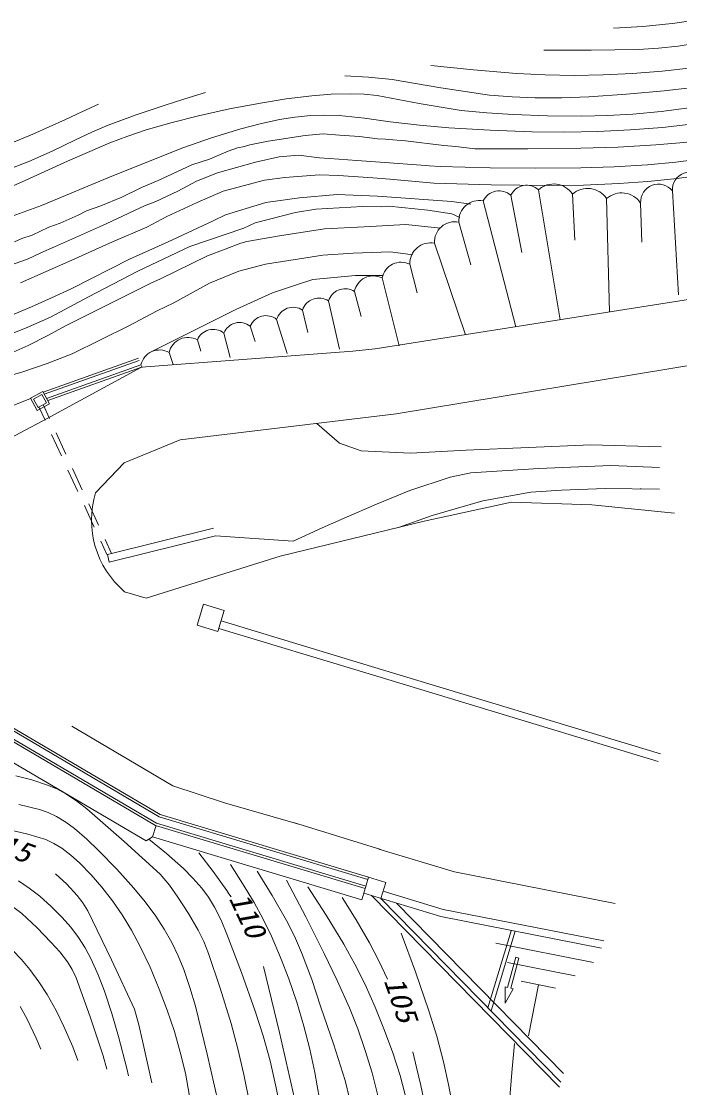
# Model space of a CAD drawing. Units: millimetres at full size, sheet at 1:1000; details may follow other scales. Extents: x 40000 to 680000, y 20000 to 380000.
# Drawn here: x 249778 to 291793, y 242934 to 311009 of the extents above; entities that cross this region are included whole.
import ezdxf
from ezdxf.enums import TextEntityAlignment as Align

# ---------------------------------------------------------------- set-up
doc = ezdxf.new("R2010")
doc.units = ezdxf.units.MM
doc.header["$LTSCALE"] = 1000
doc.layers.add('M-BGD', color=7, linetype='Continuous', lineweight=13)
doc.layers.add('M-TTL-LINE', color=7, linetype='Continuous', lineweight=50)
doc.styles.add('ＭＳ ゴシック', font='')
doc.styles.get('ＭＳ ゴシック').set_extended_font_data('MS Gothic')

msp = doc.modelspace()

# ---------------------------------------------------------------- linework, layer by layer
at = {"layer": 'M-BGD'}
for p, q in [((265536, 303368), (267883, 303716)), ((267883, 303716), (269051, 303825)), ((269051, 303825), (270077, 303752)), ((270077, 303752), (271360, 303659)), ((272510, 303512), (271360, 303659)), ((263571, 302929), (264029, 303025)), ((264029, 303025), (264359, 303130)), ((264359, 303130), (265536, 303368)), ((273023, 303476), (272510, 303512)), ((273023, 303476), (273216, 303462)), ((273216, 303462), (274306, 303384)), ((276735, 303080), (274306, 303384)), ((276735, 303080), (277505, 303025)), ((277505, 303025), (278719, 302873)), ((261779, 302219), (262975, 302714)), ((262975, 302714), (263571, 302929)), ((264729, 302008), (266237, 302351)), ((266237, 302351), (267470, 302456)), ((268812, 302295), (267470, 302456)), ((270031, 302207), (268812, 302295)), ((258520, 300841), (260656, 301849)), ((260656, 301849), (261779, 302219)), ((262296, 301344), (264729, 302008)), ((271186, 302124), (270031, 302207)), ((272982, 301996), (271186, 302124)), ((272982, 301996), (275291, 301830)), ((275291, 301830), (275804, 301793)), ((275804, 301793), (276510, 301742)), ((260967, 300795), (262296, 301344)), ((265293, 300871), (266594, 301036)), ((266594, 301036), (268798, 301200)), ((268798, 301200), (270022, 301176)), ((270022, 301176), (272202, 301020)), ((273293, 300942), (272202, 301020)), ((273293, 300942), (276111, 300675)), ((256188, 299784), (257457, 300402)), ((257457, 300402), (258520, 300841)), ((259762, 300172), (260967, 300795)), ((262662, 300157), (265293, 300871)), ((282787, 300260), (284169, 291961)), ((254859, 299234), (256188, 299784)), ((258360, 299499), (259762, 300172)), ((262662, 300157), (260999, 299438)), ((265384, 299446), (267533, 299743)), ((267533, 299743), (269934, 299958)), ((269934, 299958), (272505, 299838)), ((277251, 299497), (272505, 299838)), ((279254, 299547), (281327, 291512)), ((281020, 299903), (281720, 296243)), ((284959, 299975), (285111, 297038)), ((287130, 299691), (287322, 292460)), ((291329, 300182), (291725, 293543)), ((253397, 298630), (253933, 298914)), ((253933, 298914), (254859, 299234)), ((255230, 298112), (257631, 299229)), ((257631, 299229), (258360, 299499)), ((259065, 298545), (260999, 299438)), ((262813, 298663), (265384, 299446)), ((267271, 298795), (268577, 299023)), ((268577, 299023), (271556, 299196)), ((271556, 299196), (272779, 299173)), ((273233, 299205), (272779, 299173)), ((275730, 298961), (273233, 299205)), ((277260, 298723), (275730, 298961)), ((278466, 299345), (277251, 299497)), ((289302, 299406), (289371, 296913)), ((252265, 298131), (253397, 298630)), ((257791, 297863), (259065, 298545)), ((259142, 296928), (262011, 298270)), ((262011, 298270), (262813, 298663)), ((264710, 298140), (267271, 298795)), ((277760, 298493), (277260, 298723)), ((277695, 298197), (278465, 295461)), ((250468, 297357), (251536, 297861)), ((251536, 297861), (252265, 298131)), ((251898, 296610), (254762, 297887)), ((254762, 297887), (255230, 298112)), ((255596, 296925), (257791, 297863)), ((260540, 296634), (263977, 297806)), ((263977, 297806), (264710, 298140)), ((266263, 297320), (269131, 297759)), ((269131, 297759), (271656, 297900)), ((271656, 297900), (274309, 298032)), ((274309, 298032), (276529, 297803)), ((249341, 296922), (249809, 297147)), ((249809, 297147), (250468, 297357)), ((252997, 295757), (255596, 296925)), ((256677, 295815), (259142, 296928)), ((262785, 296473), (263779, 296853)), ((263779, 296853), (264173, 296954)), ((264173, 296954), (266263, 297320)), ((276137, 296847), (278115, 291004)), ((250166, 295831), (251032, 296221)), ((251032, 296221), (251898, 296610)), ((257203, 295068), (260540, 296634)), ((261657, 296038), (262785, 296473)), ((269012, 296091), (270954, 296209)), ((270954, 296209), (273346, 296295)), ((273346, 296295), (274769, 296094)), ((248181, 295136), (250166, 295831)), ((249734, 294315), (252997, 295757)), ((252997, 293952), (256677, 295815)), ((258651, 294578), (261657, 296038)), ((265360, 295515), (263650, 295057)), ((265360, 295515), (269012, 296091)), ((274579, 295498), (275044, 293674)), ((257203, 295068), (254055, 293425)), ((263650, 295057), (261790, 294288)), ((271110, 294779), (268383, 294524)), ((271110, 294779), (272851, 294784)), ((255109, 292833), (258051, 294298)), ((258051, 294298), (258651, 294578)), ((259507, 293033), (261790, 294288)), ((265808, 293677), (267394, 294208)), ((267394, 294208), (268383, 294524)), ((272363, 290094), (299714, 294420)), ((272807, 294625), (273899, 290290)), ((251640, 292115), (254055, 293425)), ((263475, 292619), (265808, 293677)), ((271036, 293753), (271458, 292175)), ((252634, 291592), (255109, 292833)), ((258440, 292530), (259507, 293033)), ((269382, 293163), (270093, 290087)), ((256629, 291563), (258440, 292530)), ((261001, 291379), (263475, 292619)), ((267727, 292572), (268056, 291139)), ((253027, 289778), (256629, 291563)), ((258012, 289880), (261001, 291379)), ((264387, 291544), (264700, 290566)), ((266073, 291982), (266740, 289809)), ((262700, 291106), (263114, 289549)), ((261014, 290668), (261237, 289943)), ((270933, 289961), (272345, 290092)), ((298379, 290014), (273700, 285954)), ((257254, 289499), (251171, 287332)), ((257305, 289357), (251244, 287199)), ((257456, 288933), (270933, 289961)), ((259210, 289872), (259475, 289108)), ((251145, 285507), (257456, 288933)), ((257405, 289075), (251391, 286933)), ((257456, 288933), (251465, 286800)), ((257405, 289075), (257499, 288920)), ((251144, 287381), (250356, 286946)), ((251144, 287381), (251579, 286593)), ((247154, 285659), (250363, 286933)), ((250356, 286946), (250792, 286158)), ((251085, 287177), (250560, 286887)), ((250560, 286887), (250850, 286362)), ((251375, 286652), (250850, 286362)), ((251085, 287177), (251375, 286652)), ((251579, 286593), (250792, 286158)), ((250904, 286392), (251295, 285541)), ((251167, 286537), (251575, 285651)), ((259921, 284294), (273700, 285954)), ((246855, 283226), (251145, 285507)), ((270084, 284085), (268636, 285343)), ((251712, 284633), (252339, 283270)), ((251992, 284742), (252619, 283379)), ((259921, 284294), (256343, 282813)), ((271468, 283599), (270084, 284085)), ((278176, 283634), (286131, 283965)), ((286131, 283965), (290614, 283837)), ((271468, 283599), (274616, 283438)), ((274616, 283438), (278176, 283634)), ((256343, 282813), (254511, 280906)), ((282799, 282464), (287390, 282650)), ((287390, 282650), (290516, 282533)), ((252756, 282361), (253383, 280998)), ((253036, 282470), (253663, 281107)), ((274574, 281055), (277149, 281902)), ((278460, 282195), (277149, 281902)), ((282799, 282464), (278460, 282195)), ((284246, 281070), (287028, 281193)), ((287028, 281193), (290505, 281137)), ((289282, 281160), (289346, 281155)), ((254511, 280906), (254507, 280893)), ((272447, 280176), (274574, 281055)), ((279233, 280398), (282304, 280952)), ((282304, 280952), (284246, 281070)), ((253800, 280089), (254426, 278726)), ((254080, 280199), (254706, 278836)), ((270385, 279292), (272447, 280176)), ((275487, 279091), (281062, 280313)), ((279233, 280398), (276007, 279469)), ((281062, 280313), (286190, 280147)), ((286190, 280147), (291471, 279617)), ((268987, 278683), (270385, 279292)), ((276007, 279469), (273855, 278697)), ((255268, 276976), (262048, 278644)), ((266301, 276871), (275487, 279091)), ((268987, 278683), (267127, 277831)), ((254844, 277818), (255235, 276968)), ((255124, 277927), (255531, 277041)), ((255381, 276483), (262167, 278158)), ((262167, 278158), (267127, 277831)), ((255381, 276483), (255268, 276976)), ((257743, 274180), (266301, 276871)), ((256364, 274598), (257743, 274180)), ((262522, 272732), (272124, 269823)), ((262380, 272253), (271967, 269348)), ((272124, 269824), (290564, 264238)), ((271968, 269349), (290419, 263760)), ((244800, 268339), (258581, 260228)), ((244876, 268469), (258641, 260366)), ((244496, 267822), (258339, 259674)), ((244572, 267952), (258399, 259813)), ((243912, 266831), (257737, 258694)), ((259448, 262212), (253001, 266007)), ((259448, 262212), (262737, 261126)), ((267412, 259777), (262737, 261126)), ((258581, 260228), (271901, 256219)), ((258641, 260366), (271944, 256363)), ((258158, 258945), (258374, 259664)), ((258339, 259674), (271728, 255645)), ((258399, 259813), (271771, 255789)), ((272726, 258132), (267140, 259856)), ((257737, 258694), (258158, 258945)), ((258158, 258945), (271512, 254927)), ((277418, 256709), (272602, 258170)), ((287671, 254696), (277418, 256709)), ((271944, 256363), (271637, 255343)), ((273035, 256035), (271944, 256363)), ((273035, 256035), (272725, 255014)), ((271512, 254927), (271637, 255343)), ((276553, 253854), (271637, 255343)), ((276693, 254316), (272866, 255477)), ((284114, 242962), (272118, 255198)), ((272715, 255017), (284213, 243289)), ((273711, 254715), (284379, 243835)), ((286946, 252303), (276693, 254316)), ((276553, 253854), (286804, 251835)), ((281044, 252947), (279557, 248038)), ((279757, 247834), (281297, 252920)), ((280056, 252164), (286304, 250934)), ((281334, 251261), (280816, 249329)), ((281010, 249277), (281527, 251209)), ((281527, 251209), (281334, 251261)), ((285124, 250074), (280807, 250924)), ((280654, 249372), (280654, 248337)), ((280816, 249329), (280654, 249372)), ((280654, 248337), (281172, 249234)), ((281172, 249234), (281010, 249277)), ((281680, 249725), (283877, 249292)), ((282779, 249508), (282136, 246243))]:
    msp.add_line(p, q, dxfattribs=at)
for points in [[(283133, 309173), (286145, 309158), (289175, 309203), (290445, 309286), (291705, 309429), (292736, 309602), (293756, 309834), (294752, 310121), (295751, 310442)], [(287572, 310562), (289438, 310686), (291306, 310870), (291809, 310937), (292321, 311009)], [(275922, 308197), (278646, 307909), (281383, 307680), (283219, 307590), (285058, 307560), (286919, 307590), (288789, 307681), (290677, 307833), (292572, 308047), (293790, 308222), (294995, 308457), (295879, 308690), (296748, 308982), (297854, 309422), (298957, 309903)], [(270419, 307538), (271935, 307444), (273445, 307290), (276551, 306763), (279662, 306296), (281113, 306180), (282569, 306125), (284280, 306126), (286004, 306187), (288401, 306350), (290795, 306573), (292467, 306755), (294136, 306998), (295243, 307221), (296339, 307503), (297370, 307830), (298380, 308212), (298976, 308468), (299569, 308733)], [(232830, 293127), (233643, 294079), (234495, 294983), (235054, 295494), (235657, 295964), (237440, 297182), (239255, 298349), (239992, 298736), (240755, 299069), (241803, 299446), (242877, 299768), (245147, 300363), (247397, 301014), (248834, 301511), (250249, 302064), (251750, 302719), (253235, 303433), (254268, 303932), (255329, 304379), (257097, 305039), (258886, 305642), (260211, 306063), (261538, 306475)], [(248284, 300084), (250070, 300870), (252734, 302083), (255427, 303242), (256580, 303688), (257754, 304076), (259402, 304556), (261078, 304982), (263054, 305415), (265045, 305789), (266676, 306051), (268322, 306253), (269557, 306351), (270806, 306389), (271654, 306364), (272495, 306279), (275158, 305771), (277844, 305320), (279496, 305160), (281166, 305059), (283356, 304978), (285552, 304956), (287179, 304989), (288805, 305082), (290605, 305255), (292401, 305487)], [(232018, 294250), (233547, 295705), (235121, 297120), (235916, 297754), (236742, 298335), (237594, 298854), (238477, 299320), (239588, 299828), (240729, 300284), (244568, 301577), (248389, 302926), (250504, 303804), (252599, 304739), (253649, 305222), (254705, 305713)], [(248734, 298397), (251070, 299245), (255562, 301120), (260077, 302939), (261912, 303566), (263788, 304143), (265016, 304471), (266255, 304740), (267243, 304897), (268244, 304996), (269147, 305024), (270061, 304992), (271680, 304827), (273309, 304600), (275180, 304373), (277052, 304207), (279702, 304051), (282359, 303954), (284469, 303937), (286580, 303979), (288639, 304079), (290695, 304240), (292326, 304416)], [(300251, 305009), (298348, 304453), (296433, 303957), (295144, 303687), (293834, 303475), (292058, 303265), (290264, 303114), (287878, 302977), (285480, 302901), (282100, 302865), (278719, 302873)], [(300460, 303866), (298505, 303321), (296529, 302834), (294939, 302513), (293329, 302250), (291541, 302022), (289735, 301853), (287619, 301722), (285494, 301650), (282606, 301628), (279697, 301666), (278109, 301702), (276510, 301742)], [(276111, 300675), (279769, 300571), (283420, 300527), (285661, 300557), (287905, 300646), (289765, 300776), (291627, 300967), (293453, 301221), (295272, 301534), (297977, 302081), (300677, 302677)], [(234859, 286399), (236776, 287476), (238732, 288506), (240014, 289117), (241329, 289677), (242471, 290100), (243644, 290469), (245580, 291011), (247496, 291609), (248962, 292162), (250417, 292775), (251705, 293354), (252997, 293952)], [(235343, 284646), (237632, 285752), (239960, 286809), (241526, 287458), (243111, 288050), (244460, 288493), (245826, 288879), (247067, 289172), (248300, 289525), (249258, 289891), (250206, 290317), (251426, 290937), (252634, 291592)], [(235805, 282971), (236812, 283351), (237805, 283791), (239156, 284504), (240481, 285273), (241656, 285946), (242854, 286563), (243663, 286900), (244493, 287180), (247161, 287863), (249811, 288604), (251421, 289170), (253027, 289778)], [(249418, 262847), (250448, 262578), (251449, 262255), (252046, 262001), (252615, 261693), (253299, 261241), (253964, 260730), (256343, 258649), (258643, 256558), (259229, 255852), (259774, 255099), (260437, 254059), (261053, 252980), (261419, 252260), (261733, 251506), (262474, 249277), (263162, 247020), (263603, 245412), (263988, 243780), (264358, 241878)], [(249626, 261010), (250946, 260698), (251501, 260499), (252031, 260245), (252611, 259890), (253174, 259475), (253964, 258790), (254729, 258046), (255874, 256874), (256960, 255677), (257680, 254799), (258352, 253887), (258888, 253058), (259374, 252195), (259785, 251352), (260140, 250485), (260540, 249324), (260886, 248133), (261644, 245075), (262342, 242015)], [(249024, 259402), (250191, 259121), (251333, 258783), (251859, 258528), (252360, 258217), (252940, 257778), (253496, 257281), (254231, 256525), (254916, 255735), (255587, 254867), (256206, 253969), (256799, 252999), (257345, 251991), (257991, 250617), (258582, 249218), (259090, 247880), (259546, 246512), (259923, 245193), (260245, 243850), (260520, 242396)], [(257922, 258801), (259046, 257886), (260120, 256935), (260731, 256319), (261293, 255667), (261717, 255087), (262098, 254464), (262522, 253620), (262901, 252733), (263834, 250285), (264707, 247824), (265208, 246248), (265652, 244657), (266041, 242930), (266374, 241181), (266447, 240712)], [(261106, 257917), (262024, 256733), (262891, 255516), (263027, 255319), (263163, 255123)], [(269172, 239886), (268950, 241342), (268499, 243901), (268184, 245387), (267810, 246859), (267355, 248382), (266842, 249888), (266323, 251254), (265745, 252604), (265218, 253690), (264638, 254748), (263899, 255969), (263124, 257182)], [(264829, 256758), (265791, 255195), (266698, 253606), (267207, 252602), (267664, 251563), (268308, 249832), (268900, 248064), (269698, 245731), (270435, 243388), (270727, 242250), (270960, 241100), (271166, 239719), (271214, 239267)], [(249588, 256140), (250283, 255675), (250953, 255156), (251689, 254507), (252392, 253807), (252933, 253190), (253432, 252529), (253856, 251855), (254234, 251142), (254683, 250140), (255081, 249103), (255558, 247659), (255978, 246197), (256504, 244154), (256608, 243695)], [(273266, 238645), (273201, 239088), (272897, 240761), (272532, 242431), (272160, 243883), (271729, 245316), (271251, 246683), (270716, 248030), (269943, 249779), (269115, 251503), (267926, 253847), (266709, 256173)], [(268063, 255752), (269238, 253939), (270366, 252088), (271064, 250820), (271714, 249515), (272365, 248065), (272966, 246579), (273486, 245156), (273949, 243715), (274263, 242556), (274520, 241376), (274706, 240184), (274832, 238983), (274881, 238156)], [(273143, 249862), (272596, 251031), (271988, 252188), (271142, 253638), (270257, 255069)], [(249214, 254506), (249807, 254045), (250759, 253153), (251689, 252199), (252229, 251599), (252718, 250967), (253025, 250480), (253283, 249956), (254171, 247466), (254997, 244968), (255235, 244112)], [(277738, 237289), (277738, 237318), (277655, 238816), (277513, 240259), (277312, 241696), (277048, 243143), (276723, 244586), (276286, 246217), (275789, 247840), (274936, 250325), (274028, 252789)], [(249220, 251712), (249795, 251121), (250331, 250482), (250904, 249699), (251432, 248874), (251991, 247869), (252497, 246836), (253056, 245540), (253386, 244672)], [(265237, 250665), (266254, 246464), (267213, 242242), (267618, 240192)], [(249714, 248120), (250131, 247354), (250726, 246088), (251018, 245390)], [(280565, 236433), (280608, 237061), (280935, 242044), (281092, 243896), (281260, 245757)], [(276031, 237807), (275974, 238603), (275798, 240209), (275565, 241638), (275271, 243067), (275024, 244140), (274765, 245221)]]:
    msp.add_lwpolyline(points, dxfattribs=at)
msp.add_lwpolyline([(262722, 273403), (262324, 272064), (260999, 272458), (261397, 273798)], close=True, dxfattribs=at)
for centre, radius, start, end in [((292462, 300256), 1136, 38.14959, 183.74713), ((282037, 299419), 1126, 48.28863, 154.54884), ((283749, 299177), 1449, 33.4493, 131.60703), ((285921, 298892), 1449, 33.4493, 131.60703), ((290436, 299480), 1136, 38.14959, 183.74713), ((279006, 298258), 1312, 79.13954, 182.64971), ((280271, 299062), 1126, 48.28863, 154.54884), ((288093, 298607), 1449, 33.4493, 131.60703), ((277448, 296908), 1312, 79.13954, 182.64971), ((275890, 295558), 1312, 79.13954, 182.64971), ((274020, 294397), 1234, 63.08813, 169.34834), ((272249, 293525), 1234, 63.08813, 169.34834), ((270430, 292838), 1098, 56.51401, 156.35783), ((267122, 291656), 1098, 56.51401, 162.77423), ((268776, 292247), 1098, 56.51401, 162.77423), ((270430, 292838), 1098, 156.98999, 162.77423), ((265394, 291130), 1089, 51.42241, 157.68262), ((263708, 290693), 1089, 51.42241, 157.68262), ((260411, 289593), 1233, 60.69556, 166.95577), ((262022, 290255), 1089, 51.42241, 157.68262), ((258606, 288796), 1233, 60.69556, 166.95577), ((260253, 279167), 6000, 163.14398, 229.58822)]:
    msp.add_arc(centre, radius, start, end, dxfattribs=at)
at = {"layer": 'M-TTL-LINE', "lineweight": 13}
for points in [[(245939, 290006), (247195, 290365), (248434, 290782), (250041, 291420), (251640, 292115)], [(251967, 256592), (252678, 255917), (253339, 255207), (253701, 254735), (254012, 254228), (255534, 251101), (257002, 247942), (257287, 246948), (257518, 245923), (258107, 243241)]]:
    msp.add_lwpolyline(points, dxfattribs=at)

# ---------------------------------------------------------------- texts
at = {"layer": 'M-BGD', "style": 'ＭＳ ゴシック', "oblique": 15, "width": 1.1}
for s, rotation, p in [('115', 339.873, (247212, 257880)), ('110', 294.973, (262645, 254864)), ('105', 289.073, (272527, 249640))]:
    msp.add_text(s, height=1320, rotation=rotation, dxfattribs=at).set_placement(p, align=Align.BOTTOM_LEFT)

doc.saveas('drawing.dxf')
